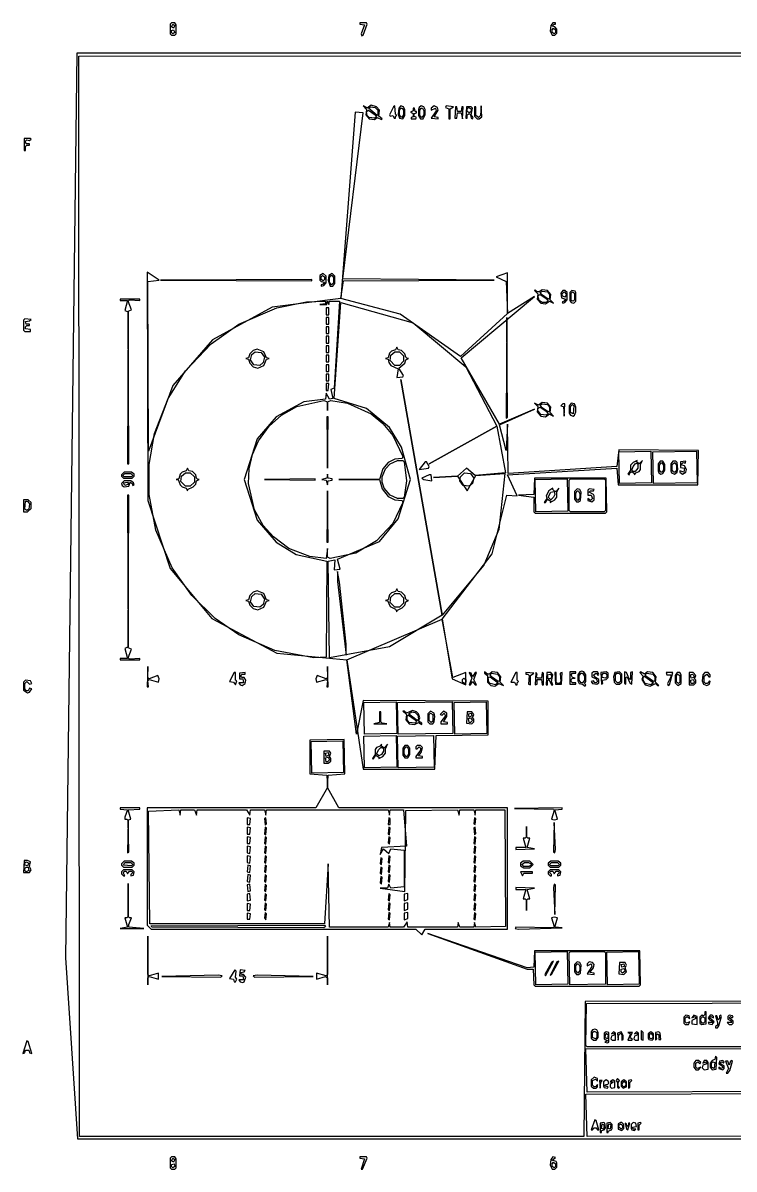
# Model space of a CAD drawing. Header units: metres. Extents: x 68 to 2449, y 29 to 1726.
# Drawn here: x 68 to 1122, y 29 to 1726 of the extents above; entities that cross this region are included whole.
import ezdxf

# ---------------------------------------------------------------- set-up
doc = ezdxf.new("R2010")
doc.units = ezdxf.units.M

msp = doc.modelspace()

# ---------------------------------------------------------------- linework, layer by layer
for points in [[(288, 1726), (286, 1724), (286, 1710), (288, 1708), (293, 1708), (295, 1710), (295, 1723), (293, 1726)], [(290, 1724), (293, 1722), (291, 1718), (288, 1720)], [(288, 1715), (291, 1716), (293, 1712), (290, 1710), (288, 1712)], [(577, 1726), (567, 1726), (567, 1724), (574, 1723), (569, 1710), (570, 1707), (572, 1708), (578, 1724)], [(853, 1726), (850, 1722), (849, 1714), (852, 1708), (856, 1708), (859, 1711), (859, 1717), (856, 1720), (852, 1721), (855, 1724), (857, 1724), (857, 1726)], [(854, 1718), (857, 1716), (857, 1712), (855, 1710), (852, 1712), (852, 1716)], [(148, 1681), (131, 342), (149, 74), (2406, 74), (2406, 341), (2424, 343), (2406, 345), (2406, 608), (2424, 610), (2406, 612), (2406, 875), (2424, 877), (2406, 880), (2406, 1143), (2424, 1145), (2406, 1147), (2406, 1410), (2424, 1412), (2406, 1414), (2406, 1681)], [(151, 1677), (2402, 1678), (2403, 278), (901, 277), (899, 77), (152, 77)], [(572, 1603), (577, 1598), (576, 1590), (581, 1584), (589, 1583), (593, 1586), (599, 1583), (600, 1584), (595, 1588), (596, 1597), (592, 1602), (584, 1604), (578, 1600)], [(577, 1595), (580, 1597), (590, 1590), (592, 1587), (589, 1585), (581, 1586), (578, 1589)], [(580, 1600), (583, 1602), (590, 1601), (594, 1597), (594, 1590), (593, 1589)], [(619, 1603), (617, 1602), (611, 1590), (612, 1588), (616, 1589), (618, 1585), (620, 1585), (620, 1588), (622, 1589), (620, 1591)], [(628, 1603), (625, 1600), (624, 1591), (626, 1585), (631, 1584), (634, 1589), (634, 1598), (632, 1602)], [(628, 1600), (630, 1600), (632, 1597), (632, 1590), (629, 1586), (626, 1590), (626, 1597)], [(646, 1600), (646, 1596), (642, 1594), (646, 1592), (646, 1587), (643, 1586), (643, 1584), (650, 1584), (651, 1586), (647, 1588), (648, 1592), (651, 1593), (651, 1595), (649, 1595), (648, 1600)], [(658, 1603), (655, 1601), (654, 1598), (654, 1589), (657, 1584), (661, 1584), (664, 1590), (664, 1598), (662, 1602)], [(658, 1600), (660, 1600), (662, 1596), (662, 1590), (659, 1586), (656, 1589), (656, 1597)], [(677, 1603), (673, 1600), (673, 1597), (679, 1600), (680, 1596), (673, 1585), (683, 1584), (683, 1586), (677, 1587), (683, 1597), (682, 1601)], [(695, 1603), (694, 1601), (699, 1599), (699, 1584), (701, 1584), (701, 1599), (706, 1602)], [(709, 1602), (708, 1585), (711, 1585), (712, 1593), (717, 1593), (719, 1584), (720, 1602), (718, 1602), (717, 1595), (712, 1595), (711, 1602)], [(725, 1602), (724, 1585), (726, 1585), (726, 1590), (729, 1592), (731, 1590), (732, 1585), (734, 1584), (735, 1586), (732, 1590), (734, 1600), (732, 1602)], [(728, 1601), (732, 1599), (732, 1595), (729, 1593), (726, 1595), (726, 1599)], [(747, 1603), (746, 1589), (743, 1586), (739, 1589), (739, 1602), (737, 1602), (737, 1588), (741, 1584), (744, 1584), (748, 1587)], [(560, 1594), (539, 1318), (437, 1305), (349, 1257), (290, 1189), (254, 1092), (253, 1343), (270, 1345), (252, 1357), (253, 1019), (286, 918), (348, 844), (444, 793), (548, 783), (572, 621), (678, 621), (680, 671), (757, 672), (757, 722), (572, 723), (562, 673), (548, 783), (689, 843), (704, 755), (724, 746), (724, 764), (705, 757), (689, 843), (763, 940), (785, 1027), (800, 1026), (786, 1057), (948, 1067), (950, 1042), (1068, 1042), (1069, 1093), (951, 1094), (948, 1069), (787, 1059), (786, 1132), (784, 1093), (774, 1131), (826, 1154), (774, 1132), (717, 1230), (826, 1321), (786, 1296), (786, 1356), (769, 1350), (784, 1343), (786, 1296), (716, 1232), (627, 1295), (539, 1318), (543, 1344), (766, 1345), (542, 1347), (572, 1593)], [(79, 1555), (70, 1555), (70, 1537), (72, 1537), (72, 1543), (74, 1545), (78, 1545), (78, 1547), (73, 1547), (72, 1551), (74, 1553), (78, 1552), (80, 1554)], [(272, 1345), (496, 1344), (496, 1346)], [(513, 1355), (508, 1352), (508, 1345), (510, 1343), (515, 1342), (513, 1339), (510, 1338), (510, 1336), (514, 1337), (517, 1341), (517, 1351)], [(512, 1352), (515, 1350), (515, 1346), (513, 1344), (510, 1346), (510, 1350)], [(526, 1355), (521, 1352), (520, 1345), (523, 1336), (527, 1336), (530, 1340), (530, 1351)], [(524, 1352), (526, 1352), (528, 1349), (528, 1341), (525, 1338), (522, 1342), (522, 1349)], [(826, 1330), (831, 1325), (830, 1317), (835, 1311), (842, 1310), (848, 1314), (854, 1311), (849, 1316), (850, 1324), (845, 1330), (837, 1331), (833, 1328), (830, 1328), (827, 1331)], [(831, 1322), (834, 1324), (843, 1318), (846, 1314), (843, 1312), (837, 1312), (833, 1315)], [(834, 1327), (837, 1329), (845, 1328), (848, 1324), (848, 1318), (846, 1317), (836, 1324)], [(871, 1330), (868, 1330), (865, 1326), (866, 1319), (872, 1317), (870, 1314), (867, 1313), (868, 1311), (871, 1312), (874, 1316), (874, 1327)], [(870, 1328), (873, 1324), (871, 1320), (867, 1322), (867, 1325)], [(881, 1330), (878, 1327), (878, 1315), (880, 1312), (884, 1311), (887, 1314), (887, 1327), (886, 1329)], [(882, 1328), (885, 1326), (885, 1316), (883, 1314), (880, 1315), (880, 1326)], [(241, 1317), (212, 1317), (212, 1315), (223, 1315), (219, 1300), (224, 1298), (223, 1073), (225, 1073), (224, 1299), (229, 1301), (224, 1314), (226, 1316), (241, 1315)], [(537, 1314), (529, 1185), (524, 1183), (527, 1170), (522, 1169), (517, 1178), (516, 1169), (484, 1165), (443, 1143), (415, 1110), (396, 1050), (415, 990), (443, 957), (473, 939), (518, 929), (517, 787), (499, 786), (441, 797), (388, 820), (353, 844), (318, 878), (289, 919), (265, 975), (255, 1028), (255, 1072), (263, 1118), (283, 1170), (309, 1211), (347, 1251), (388, 1280), (444, 1304), (488, 1313), (516, 1314), (516, 1310), (508, 1309), (518, 1309), (519, 1314), (521, 1309), (522, 1314)], [(646, 1282), (724, 1217), (770, 1129), (670, 1073), (770, 1129), (783, 1060), (738, 1056), (725, 1067), (712, 1055), (676, 1053), (712, 1055), (726, 1033), (739, 1056), (782, 1059), (773, 976), (751, 923), (689, 849), (628, 1198), (689, 849), (611, 802), (522, 786), (520, 929), (530, 931), (529, 916), (538, 917), (534, 932), (596, 958), (624, 992), (642, 1050), (629, 1098), (611, 1127), (577, 1155), (529, 1170), (539, 1312)], [(517, 1304), (517, 1294), (521, 1294), (521, 1304)], [(517, 1290), (517, 1280), (521, 1280), (521, 1290)], [(785, 1290), (784, 1141), (786, 1142)], [(71, 1288), (69, 1286), (69, 1271), (71, 1269), (79, 1269), (79, 1272), (72, 1273), (72, 1276), (74, 1278), (78, 1278), (78, 1280), (73, 1280), (72, 1284), (78, 1285), (80, 1287)], [(517, 1276), (517, 1266), (521, 1266), (521, 1276)], [(517, 1262), (517, 1252), (521, 1252), (521, 1262)], [(415, 1243), (409, 1241), (404, 1236), (402, 1230), (398, 1229), (402, 1228), (404, 1222), (409, 1217), (416, 1215), (425, 1219), (429, 1228), (433, 1229), (429, 1230), (425, 1239)], [(412, 1239), (421, 1238), (426, 1231), (424, 1223), (419, 1219), (410, 1220), (405, 1227), (407, 1235)], [(517, 1248), (517, 1238), (521, 1238), (521, 1248)], [(622, 1246), (620, 1242), (614, 1240), (611, 1237), (609, 1230), (605, 1229), (609, 1228), (610, 1223), (613, 1219), (624, 1214), (622, 1201), (631, 1202), (632, 1204), (625, 1215), (634, 1222), (635, 1227), (639, 1229), (637, 1229), (635, 1231), (634, 1236), (629, 1241), (624, 1242)], [(619, 1239), (626, 1239), (632, 1233), (632, 1225), (626, 1219), (619, 1219), (612, 1226), (613, 1234)], [(517, 1234), (517, 1224), (521, 1224), (521, 1234)], [(517, 1220), (517, 1210), (521, 1210), (521, 1220)], [(517, 1206), (517, 1196), (521, 1196), (521, 1206)], [(517, 1192), (517, 1182), (520, 1182), (521, 1192)], [(514, 1167), (519, 1165), (519, 1152), (519, 1165), (524, 1167), (549, 1163), (584, 1147), (601, 1133), (616, 1115), (631, 1084), (630, 1081), (619, 1080), (609, 1075), (601, 1066), (596, 1050), (536, 1050), (596, 1050), (600, 1036), (609, 1025), (619, 1020), (630, 1019), (631, 1016), (616, 985), (592, 959), (561, 941), (523, 933), (519, 935), (519, 948), (517, 933), (493, 936), (462, 948), (439, 965), (424, 982), (411, 1005), (402, 1044), (403, 1066), (408, 1087), (417, 1107), (433, 1129), (451, 1145), (474, 1158)], [(826, 1163), (831, 1158), (830, 1150), (835, 1144), (842, 1143), (848, 1147), (854, 1144), (849, 1149), (850, 1157), (845, 1163), (837, 1164), (832, 1160)], [(831, 1155), (834, 1157), (843, 1151), (846, 1147), (843, 1145), (835, 1146), (831, 1152)], [(834, 1160), (837, 1162), (845, 1161), (848, 1157), (848, 1151), (846, 1150), (837, 1156)], [(868, 1162), (865, 1159), (869, 1158), (870, 1144), (871, 1162)], [(880, 1163), (877, 1159), (877, 1148), (879, 1145), (883, 1144), (885, 1145), (887, 1150), (887, 1157), (885, 1162)], [(882, 1161), (884, 1159), (883, 1147), (879, 1149), (879, 1158)], [(520, 1143), (518, 1143), (519, 1067)], [(951, 1091), (998, 1092), (999, 1045), (952, 1044)], [(1001, 1091), (1066, 1092), (1067, 1045), (1002, 1044)], [(623, 1078), (631, 1078), (633, 1076), (636, 1048), (633, 1024), (631, 1022), (623, 1022), (612, 1027), (603, 1037), (600, 1046), (600, 1054), (605, 1066), (612, 1073)], [(666, 1076), (664, 1076), (655, 1065), (669, 1067), (670, 1069)], [(986, 1078), (981, 1073), (977, 1076), (978, 1078), (972, 1075), (968, 1071), (968, 1064), (964, 1058), (966, 1057), (967, 1060), (970, 1062), (974, 1059), (974, 1057), (976, 1060), (981, 1062), (983, 1065), (983, 1072)], [(979, 1073), (979, 1067), (975, 1062), (972, 1062), (970, 1064), (972, 1069), (976, 1074)], [(1016, 1077), (1012, 1077), (1009, 1073), (1009, 1063), (1010, 1060), (1013, 1058), (1016, 1059), (1019, 1064), (1019, 1072)], [(1014, 1075), (1017, 1071), (1017, 1065), (1015, 1061), (1013, 1061), (1011, 1064), (1011, 1071)], [(1035, 1077), (1031, 1077), (1028, 1073), (1028, 1063), (1029, 1060), (1033, 1058), (1037, 1061), (1038, 1065), (1037, 1075)], [(1033, 1075), (1036, 1071), (1036, 1064), (1034, 1061), (1032, 1061), (1030, 1064), (1030, 1072)], [(1050, 1077), (1042, 1076), (1042, 1068), (1048, 1067), (1047, 1061), (1041, 1063), (1041, 1061), (1045, 1058), (1050, 1061), (1051, 1065), (1048, 1070), (1044, 1071), (1044, 1073), (1046, 1075), (1049, 1074)], [(214, 1057), (214, 1055), (217, 1052), (230, 1052), (233, 1055), (233, 1058), (229, 1061), (218, 1061)], [(216, 1056), (219, 1059), (228, 1059), (231, 1056), (229, 1054), (218, 1054)], [(312, 1067), (310, 1063), (304, 1061), (301, 1058), (299, 1051), (295, 1050), (298, 1050), (301, 1042), (304, 1039), (310, 1037), (312, 1033), (312, 1035), (320, 1039), (324, 1043), (325, 1048), (329, 1050), (327, 1050), (325, 1052), (324, 1057), (319, 1062), (314, 1063)], [(309, 1060), (316, 1060), (322, 1054), (322, 1046), (316, 1040), (309, 1040), (302, 1047), (303, 1055)], [(519, 1058), (518, 1052), (511, 1050), (517, 1049), (519, 1042), (520, 1048), (526, 1049), (526, 1051), (520, 1052)], [(674, 1048), (673, 1057), (670, 1057), (659, 1052), (662, 1050)], [(722, 1060), (731, 1059), (736, 1052), (734, 1044), (729, 1040), (720, 1041), (715, 1048), (716, 1054)], [(214, 1044), (215, 1041), (218, 1039), (225, 1040), (227, 1046), (230, 1044), (231, 1041), (233, 1042), (232, 1045), (228, 1048), (218, 1048)], [(217, 1045), (223, 1046), (225, 1043), (219, 1041)], [(426, 1050), (501, 1049), (501, 1051)], [(802, 1027), (825, 1024), (825, 1002), (827, 1000), (931, 1000), (933, 1002), (932, 1052), (826, 1052), (825, 1028)], [(827, 1050), (874, 1051), (875, 1003), (828, 1002)], [(862, 1037), (858, 1032), (856, 1032), (853, 1035), (853, 1037), (847, 1033), (843, 1026), (844, 1022), (840, 1016), (842, 1016), (845, 1021), (850, 1018), (849, 1016), (856, 1020), (859, 1024), (859, 1031)], [(877, 1049), (879, 1051), (929, 1051), (931, 1049), (931, 1004), (929, 1002), (879, 1002), (877, 1004)], [(889, 1036), (885, 1032), (885, 1021), (888, 1017), (891, 1017), (894, 1019), (895, 1031), (893, 1035)], [(907, 1036), (905, 1034), (905, 1027), (910, 1027), (912, 1022), (909, 1019), (905, 1022), (905, 1019), (911, 1017), (914, 1020), (914, 1026), (913, 1028), (907, 1031), (909, 1033), (913, 1033), (914, 1035)], [(69, 1020), (69, 1002), (75, 1002), (80, 1007), (80, 1016), (76, 1020)], [(223, 1027), (224, 802), (219, 800), (223, 785), (212, 785), (212, 783), (241, 783), (241, 785), (226, 784), (224, 786), (229, 799), (224, 801), (225, 1027)], [(519, 1033), (518, 957), (520, 957)], [(855, 1032), (856, 1028), (854, 1024), (850, 1020), (846, 1024), (850, 1031)], [(889, 1033), (891, 1033), (893, 1029), (893, 1023), (890, 1019), (887, 1023), (887, 1030)], [(72, 1018), (75, 1018), (78, 1014), (77, 1006), (74, 1004), (71, 1006)], [(534, 914), (534, 899), (547, 790), (547, 806), (537, 898)], [(415, 885), (409, 883), (404, 878), (402, 872), (398, 871), (402, 870), (404, 864), (409, 859), (416, 857), (425, 861), (429, 870), (433, 871), (429, 872), (425, 881)], [(622, 888), (620, 884), (614, 882), (611, 879), (609, 872), (605, 871), (608, 871), (612, 862), (620, 858), (622, 854), (622, 856), (630, 860), (634, 864), (635, 869), (639, 871), (637, 871), (635, 873), (634, 878), (629, 883), (624, 884)], [(412, 881), (421, 880), (426, 873), (424, 865), (419, 861), (410, 862), (405, 869), (407, 877)], [(619, 881), (626, 881), (632, 875), (632, 867), (626, 861), (619, 861), (612, 868), (613, 876)], [(253, 773), (252, 743), (254, 743), (253, 752), (255, 754), (269, 750), (270, 755), (268, 760), (255, 755), (253, 757)], [(381, 764), (374, 751), (380, 750), (383, 746), (385, 752), (383, 753), (383, 764)], [(397, 764), (389, 763), (389, 755), (394, 755), (395, 749), (388, 749), (390, 746), (393, 745), (397, 748), (398, 753), (396, 757), (392, 757), (391, 760), (393, 762), (397, 762)], [(519, 773), (519, 757), (517, 755), (504, 760), (502, 755), (503, 750), (517, 754), (519, 752), (518, 743), (520, 743)], [(729, 764), (733, 756), (729, 746), (731, 746), (734, 751), (738, 746), (740, 746), (736, 754), (740, 764), (738, 764), (734, 758), (732, 763)], [(752, 765), (752, 763), (756, 760), (756, 750), (761, 745), (767, 744), (773, 748), (780, 745), (775, 750), (776, 758), (771, 764), (763, 765), (759, 762), (756, 762)], [(798, 764), (791, 750), (796, 750), (798, 746), (800, 746), (800, 749), (802, 751), (800, 753), (800, 764)], [(813, 764), (813, 762), (816, 762), (818, 760), (817, 747), (820, 746), (820, 760), (825, 763)], [(828, 764), (827, 746), (830, 747), (830, 754), (836, 754), (837, 746), (839, 746), (839, 763), (837, 764), (836, 756), (831, 756), (829, 758), (830, 762)], [(844, 764), (843, 746), (845, 746), (845, 752), (847, 754), (851, 746), (853, 746), (851, 751), (853, 761), (850, 764)], [(856, 764), (857, 747), (866, 747), (867, 764), (864, 763), (865, 751), (863, 748), (860, 748), (858, 750), (858, 764)], [(878, 765), (878, 747), (887, 747), (887, 749), (882, 749), (880, 751), (880, 754), (882, 756), (886, 756), (882, 757), (880, 761), (882, 763), (887, 763), (887, 765)], [(896, 766), (893, 765), (890, 761), (890, 752), (892, 748), (897, 747), (901, 744), (902, 746), (900, 748), (902, 751), (902, 761), (899, 765)], [(913, 765), (911, 763), (911, 758), (917, 755), (919, 751), (917, 749), (915, 749), (913, 752), (910, 751), (912, 748), (918, 747), (921, 749), (921, 754), (916, 757), (913, 761), (917, 763), (920, 760), (921, 762), (919, 765)], [(932, 765), (924, 764), (925, 747), (927, 748), (926, 753), (932, 754), (935, 757), (935, 763)], [(945, 764), (943, 758), (944, 750), (947, 747), (952, 747), (955, 750), (955, 762), (952, 765)], [(959, 765), (959, 748), (961, 747), (961, 757), (963, 758), (967, 749), (970, 747), (971, 765), (968, 764), (968, 754), (966, 755), (962, 764)], [(982, 764), (987, 759), (985, 754), (990, 746), (997, 744), (1005, 748), (1008, 745), (1010, 745), (1005, 750), (1006, 758), (1001, 764), (993, 765), (989, 762), (983, 765)], [(1031, 764), (1021, 764), (1022, 761), (1028, 761), (1028, 758), (1023, 748), (1024, 745), (1026, 746)], [(1041, 764), (1037, 764), (1034, 760), (1034, 749), (1038, 745), (1043, 748), (1043, 761)], [(1055, 764), (1055, 746), (1062, 746), (1065, 749), (1065, 753), (1063, 755), (1065, 760), (1061, 764)], [(1078, 764), (1075, 761), (1074, 752), (1076, 747), (1081, 745), (1085, 747), (1086, 751), (1085, 752), (1082, 748), (1079, 748), (1077, 750), (1077, 759), (1081, 762), (1084, 758), (1086, 758), (1086, 761), (1083, 764)], [(72, 753), (69, 750), (69, 738), (75, 734), (78, 735), (81, 740), (78, 741), (76, 737), (73, 737), (71, 740), (71, 748), (74, 751), (78, 747), (81, 748), (79, 752)], [(721, 756), (724, 754), (724, 750), (722, 748), (719, 750), (719, 754)], [(757, 757), (760, 758), (772, 749), (768, 746), (760, 748), (758, 750)], [(760, 761), (762, 763), (771, 762), (774, 758), (774, 752), (772, 751), (762, 758)], [(845, 761), (849, 762), (851, 760), (851, 757), (849, 755), (846, 755)], [(895, 763), (897, 763), (900, 759), (900, 753), (897, 749), (895, 749), (892, 753), (892, 760)], [(928, 763), (931, 763), (933, 761), (933, 758), (931, 756), (926, 757), (926, 761)], [(948, 763), (951, 763), (953, 761), (953, 751), (951, 749), (949, 749), (946, 752), (946, 761)], [(987, 757), (989, 759), (1002, 749), (998, 746), (990, 748), (987, 753)], [(990, 761), (992, 763), (1001, 762), (1004, 758), (1004, 752), (1002, 751), (992, 758)], [(1038, 762), (1041, 760), (1041, 750), (1039, 748), (1036, 750), (1036, 760)], [(1057, 761), (1060, 762), (1062, 760), (1062, 757), (1058, 756)], [(1057, 753), (1061, 754), (1063, 750), (1061, 748), (1058, 748)], [(573, 720), (621, 721), (622, 674), (574, 673)], [(623, 720), (704, 721), (705, 674), (624, 673)], [(707, 720), (754, 721), (755, 674), (708, 673)], [(596, 706), (596, 690), (588, 688), (607, 688), (600, 689), (598, 691), (598, 706)], [(631, 707), (636, 702), (635, 694), (640, 688), (648, 687), (654, 690), (659, 687), (659, 689), (654, 692), (656, 697), (654, 703), (651, 706), (645, 708), (636, 704), (633, 707)], [(637, 700), (639, 701), (649, 694), (651, 691), (649, 689), (640, 690), (637, 694)], [(639, 703), (644, 706), (649, 705), (653, 701), (654, 695), (652, 693)], [(672, 707), (668, 703), (668, 691), (671, 688), (675, 688), (677, 691), (678, 699), (677, 704)], [(672, 704), (675, 702), (675, 692), (673, 690), (670, 693), (670, 702)], [(691, 707), (686, 702), (689, 701), (692, 704), (694, 700), (687, 691), (687, 688), (697, 688), (697, 690), (691, 691), (696, 699), (696, 704)], [(726, 706), (725, 689), (733, 688), (736, 691), (736, 695), (734, 697), (736, 702), (733, 706)], [(728, 703), (732, 704), (733, 700), (729, 698)], [(728, 696), (731, 697), (734, 693), (731, 690), (729, 690)], [(252, 564), (252, 390), (258, 384), (650, 384), (659, 376), (664, 384), (786, 384), (786, 564), (536, 564), (519, 594), (520, 612), (545, 614), (544, 665), (493, 664), (493, 614), (518, 612), (519, 594), (502, 564)], [(495, 662), (542, 663), (543, 616), (496, 615)], [(573, 670), (621, 671), (622, 624), (574, 623)], [(623, 670), (676, 671), (677, 624), (624, 623)], [(514, 648), (514, 630), (520, 630), (524, 633), (524, 637), (522, 640), (524, 645), (522, 648)], [(516, 645), (520, 646), (521, 642), (517, 640)], [(608, 658), (603, 652), (599, 655), (599, 658), (597, 655), (592, 653), (590, 650), (590, 643), (586, 637), (587, 636), (591, 642), (595, 639), (595, 637), (601, 640), (605, 645), (605, 651)], [(600, 653), (602, 651), (602, 648), (599, 643), (595, 641), (592, 644), (595, 650), (598, 653)], [(634, 656), (631, 652), (631, 642), (634, 638), (638, 638), (641, 643), (641, 652), (638, 656)], [(635, 654), (637, 654), (639, 650), (639, 644), (637, 640), (635, 640), (633, 644), (633, 650)], [(652, 656), (650, 654), (650, 651), (652, 651), (655, 654), (657, 652), (657, 649), (650, 640), (650, 638), (660, 638), (660, 640), (654, 641), (658, 646), (660, 653), (657, 656)], [(516, 638), (520, 639), (522, 635), (519, 632), (517, 632)], [(241, 564), (212, 564), (212, 562), (223, 561), (219, 550), (219, 547), (222, 547), (224, 545), (223, 497), (225, 498), (224, 546), (228, 547), (224, 561), (241, 562)], [(254, 559), (299, 561), (301, 553), (302, 561), (322, 561), (325, 553), (326, 561), (399, 561), (404, 553), (405, 561), (426, 561), (428, 553), (429, 561), (609, 561), (611, 553), (612, 561), (632, 561), (636, 507), (599, 505), (597, 495), (602, 503), (610, 496), (613, 503), (633, 501), (633, 447), (613, 445), (610, 451), (608, 445), (597, 445), (634, 440), (635, 560), (712, 561), (714, 553), (715, 561), (736, 561), (738, 553), (739, 561), (782, 561), (783, 388), (739, 387), (737, 394), (736, 387), (715, 387), (713, 394), (712, 387), (638, 387), (637, 395), (632, 387), (612, 387), (611, 394), (609, 387), (522, 387), (520, 481), (515, 392), (256, 392)], [(796, 563), (854, 562), (855, 560), (851, 547), (855, 546), (860, 547), (856, 561), (867, 562), (867, 564)], [(400, 549), (400, 539), (404, 539), (405, 548)], [(428, 549), (426, 548), (427, 538), (429, 540)], [(610, 549), (609, 539), (612, 539), (612, 548)], [(737, 549), (736, 540), (738, 539), (739, 548)], [(400, 535), (400, 525), (404, 525), (405, 534)], [(427, 535), (426, 525), (428, 524), (429, 534)], [(610, 535), (609, 525), (611, 524), (612, 534)], [(738, 535), (736, 534), (737, 524), (739, 526)], [(814, 536), (814, 521), (812, 519), (809, 519), (813, 505), (798, 505), (798, 502), (826, 503), (815, 505), (819, 519), (816, 519), (814, 521)], [(855, 542), (854, 498), (856, 497), (857, 502)], [(400, 521), (400, 511), (404, 511), (405, 520)], [(427, 521), (426, 511), (428, 510), (429, 520)], [(610, 521), (609, 512), (611, 510), (612, 520)], [(737, 521), (736, 511), (738, 510), (739, 520)], [(400, 507), (400, 497), (404, 496), (405, 506)], [(400, 493), (400, 483), (404, 482), (405, 492)], [(427, 507), (426, 497), (428, 496), (429, 506)], [(427, 493), (426, 483), (428, 482), (429, 492)], [(610, 493), (609, 483), (611, 482), (612, 492)], [(737, 507), (736, 497), (738, 496), (739, 506)], [(737, 493), (736, 483), (738, 482), (739, 492)], [(70, 486), (69, 468), (78, 468), (80, 472), (78, 477), (79, 484), (75, 486)], [(73, 484), (77, 482), (75, 478), (71, 479), (71, 482)], [(76, 476), (77, 471), (73, 469), (71, 471), (71, 474), (73, 476)], [(214, 481), (214, 479), (217, 476), (230, 476), (233, 479), (233, 482), (229, 485), (218, 485)], [(217, 479), (219, 483), (228, 483), (231, 480), (229, 478)], [(401, 479), (400, 469), (404, 468), (405, 478)], [(427, 479), (426, 469), (428, 468), (429, 478)], [(598, 490), (597, 481), (599, 480), (600, 489)], [(598, 476), (597, 467), (599, 465), (600, 475)], [(610, 479), (609, 469), (611, 468), (612, 478)], [(737, 479), (736, 469), (738, 468), (739, 477)], [(805, 482), (805, 478), (810, 475), (819, 475), (824, 480), (819, 485), (809, 485)], [(807, 480), (811, 483), (817, 483), (821, 481), (821, 479), (818, 477), (810, 477)], [(846, 482), (846, 479), (849, 476), (862, 476), (865, 479), (865, 482), (861, 485), (850, 485)], [(848, 480), (851, 483), (860, 483), (863, 480), (861, 478), (850, 478)], [(214, 469), (214, 466), (217, 463), (219, 463), (217, 467), (218, 470), (221, 470), (223, 466), (226, 470), (229, 470), (231, 468), (228, 465), (228, 463), (232, 464), (233, 469), (230, 472), (217, 472)], [(401, 465), (400, 455), (404, 454), (405, 464)], [(427, 465), (426, 455), (428, 454), (429, 463)], [(598, 462), (597, 453), (599, 451), (600, 461)], [(610, 465), (609, 455), (611, 454), (612, 464)], [(737, 465), (736, 455), (738, 454), (739, 463)], [(805, 469), (808, 463), (810, 467), (823, 467), (823, 469)], [(846, 469), (846, 466), (849, 463), (851, 463), (851, 465), (848, 468), (850, 470), (853, 470), (855, 466), (858, 470), (861, 470), (863, 468), (860, 465), (860, 463), (864, 464), (865, 469), (862, 472), (849, 472)], [(224, 452), (224, 403), (222, 401), (219, 401), (223, 387), (212, 385), (247, 385), (225, 387), (225, 391), (229, 401), (226, 401), (224, 403)], [(404, 451), (400, 450), (401, 440), (405, 441)], [(427, 451), (426, 441), (428, 440), (429, 449)], [(737, 451), (736, 441), (738, 440), (739, 449)], [(798, 446), (798, 443), (813, 443), (809, 429), (812, 429), (814, 427), (814, 412), (814, 427), (816, 429), (819, 429), (815, 443), (826, 445)], [(855, 451), (854, 446), (856, 406), (857, 450)], [(404, 437), (400, 436), (400, 426), (405, 427)], [(427, 437), (426, 427), (428, 426), (429, 435)], [(610, 437), (609, 427), (611, 426), (612, 435)], [(638, 437), (633, 436), (633, 426), (638, 428)], [(737, 437), (736, 427), (738, 426), (739, 435)], [(400, 422), (400, 412), (404, 412), (405, 421)], [(400, 408), (400, 399), (404, 399), (405, 407)], [(427, 423), (426, 413), (428, 412), (429, 421)], [(427, 409), (426, 401), (428, 398), (429, 407)], [(610, 423), (609, 413), (611, 412), (612, 422)], [(610, 409), (609, 399), (611, 398), (612, 408)], [(638, 423), (633, 422), (633, 412), (638, 414)], [(638, 409), (633, 408), (633, 398), (638, 400)], [(737, 423), (736, 413), (738, 412), (739, 421)], [(737, 409), (736, 399), (738, 398), (739, 407)], [(867, 386), (856, 387), (860, 401), (855, 402), (851, 401), (855, 388), (854, 386), (798, 387), (797, 385), (802, 384)], [(253, 374), (253, 302), (253, 312), (255, 314), (269, 310), (269, 319), (255, 315), (253, 317)], [(258, 389), (515, 390), (516, 388), (514, 386), (259, 387)], [(519, 374), (519, 317), (517, 315), (503, 319), (503, 310), (516, 314), (519, 312), (519, 302)], [(668, 378), (815, 325), (824, 325), (825, 302), (827, 300), (981, 300), (983, 302), (982, 352), (826, 352), (825, 328), (815, 327)], [(827, 350), (874, 351), (875, 303), (828, 302)], [(877, 349), (879, 351), (929, 351), (931, 349), (931, 303), (878, 302)], [(933, 350), (980, 351), (981, 303), (934, 302)], [(382, 324), (374, 311), (380, 310), (381, 306), (383, 306), (385, 310), (383, 313), (384, 322)], [(390, 324), (389, 315), (394, 315), (395, 309), (388, 309), (390, 306), (394, 305), (396, 306), (398, 313), (395, 317), (392, 317), (391, 320), (396, 321), (397, 323)], [(854, 337), (851, 335), (841, 317), (842, 315)], [(862, 337), (859, 336), (849, 316), (851, 317)], [(889, 336), (885, 332), (885, 321), (888, 317), (891, 317), (894, 319), (895, 331), (893, 335)], [(889, 333), (891, 333), (893, 329), (893, 323), (890, 319), (887, 323), (887, 330)], [(907, 336), (904, 333), (904, 330), (910, 333), (911, 329), (904, 318), (914, 317), (914, 319), (908, 320), (913, 327), (914, 332), (912, 335)], [(952, 335), (951, 318), (958, 317), (962, 321), (960, 327), (962, 331), (960, 335)], [(954, 332), (958, 333), (959, 329), (955, 328)], [(954, 325), (958, 326), (960, 322), (956, 319), (954, 321)], [(363, 315), (357, 316), (274, 314), (361, 313)], [(409, 315), (411, 313), (498, 314), (415, 316)], [(903, 274), (1275, 275), (1277, 273), (1277, 212), (1275, 210), (904, 210), (902, 212)], [(1050, 257), (1047, 254), (1047, 245), (1049, 243), (1054, 243), (1056, 247), (1051, 245), (1049, 247), (1049, 253), (1052, 255), (1056, 252), (1055, 256)], [(1062, 257), (1059, 253), (1064, 255), (1065, 252), (1059, 249), (1059, 244), (1067, 243), (1067, 255)], [(1080, 262), (1078, 262), (1078, 258), (1076, 256), (1074, 257), (1071, 254), (1071, 245), (1073, 243), (1080, 244)], [(1075, 255), (1078, 253), (1078, 247), (1076, 245), (1074, 245), (1072, 248), (1072, 252)], [(1086, 257), (1083, 253), (1085, 250), (1089, 248), (1089, 246), (1083, 246), (1084, 244), (1089, 243), (1092, 247), (1085, 253), (1087, 255), (1091, 253), (1091, 255), (1089, 257)], [(1102, 257), (1100, 256), (1100, 252), (1098, 250), (1096, 256), (1094, 256), (1097, 246), (1097, 242), (1094, 240), (1094, 238), (1097, 238), (1099, 241), (1103, 255)], [(1114, 257), (1112, 255), (1112, 251), (1116, 249), (1118, 246), (1111, 246), (1114, 243), (1118, 243), (1120, 245), (1120, 248), (1114, 253), (1116, 255), (1118, 253), (1120, 254), (1119, 256)], [(915, 236), (912, 235), (910, 232), (910, 223), (913, 220), (917, 220), (920, 224), (920, 231), (918, 235)], [(914, 233), (918, 231), (918, 224), (916, 222), (912, 224), (912, 231)], [(932, 232), (929, 230), (929, 222), (934, 219), (930, 217), (934, 216), (936, 217), (936, 231)], [(932, 230), (935, 228), (934, 222), (930, 224)], [(943, 232), (940, 229), (943, 230), (945, 228), (940, 226), (939, 222), (941, 220), (946, 220), (946, 230)], [(954, 232), (949, 230), (950, 220), (951, 228), (953, 230), (955, 228), (955, 220), (957, 221), (957, 227)], [(964, 231), (968, 229), (964, 220), (970, 220), (971, 221), (967, 224), (971, 231)], [(977, 232), (974, 229), (977, 230), (979, 228), (974, 226), (973, 222), (975, 220), (980, 220), (980, 230)], [(984, 234), (984, 221), (987, 220), (987, 231)], [(998, 232), (994, 229), (994, 223), (995, 221), (1000, 220), (1002, 222), (1002, 229)], [(998, 230), (1001, 227), (1001, 224), (999, 222), (996, 223), (996, 228)], [(1010, 232), (1005, 231), (1005, 220), (1007, 222), (1006, 227), (1008, 229), (1010, 228), (1010, 221), (1013, 221), (1012, 230)], [(74, 219), (68, 200), (71, 201), (72, 205), (77, 205), (78, 201), (81, 200), (76, 218)], [(902, 207), (1526, 208), (1527, 145), (904, 143)], [(1065, 190), (1062, 186), (1062, 180), (1065, 176), (1069, 176), (1072, 180), (1067, 178), (1065, 180), (1065, 186), (1068, 188), (1071, 185), (1072, 187), (1069, 190)], [(1077, 190), (1075, 186), (1079, 188), (1081, 185), (1075, 183), (1074, 179), (1077, 176), (1083, 177), (1083, 187), (1081, 190)], [(1094, 196), (1093, 191), (1089, 190), (1086, 186), (1086, 180), (1089, 176), (1095, 177), (1096, 194)], [(1090, 188), (1093, 187), (1092, 178), (1088, 180), (1088, 186)], [(1100, 189), (1099, 185), (1104, 182), (1105, 179), (1102, 178), (1099, 180), (1099, 178), (1105, 176), (1107, 178), (1107, 182), (1103, 184), (1101, 187), (1104, 188), (1106, 186), (1107, 188), (1105, 190)], [(1118, 190), (1116, 189), (1114, 183), (1112, 189), (1109, 189), (1113, 178), (1110, 171), (1112, 171), (1115, 175), (1119, 189)], [(914, 165), (910, 161), (910, 152), (913, 149), (917, 149), (919, 151), (919, 154), (916, 151), (914, 151), (912, 153), (912, 160), (916, 162), (919, 159), (919, 163)], [(926, 160), (922, 160), (923, 149), (924, 157)], [(932, 161), (928, 158), (928, 152), (929, 150), (934, 149), (935, 151), (930, 152), (931, 154), (934, 154), (936, 156), (935, 159)], [(942, 161), (938, 158), (943, 158), (938, 154), (938, 151), (940, 149), (945, 150), (945, 159)], [(949, 163), (947, 160), (949, 157), (949, 150), (951, 149), (952, 150), (950, 152), (950, 157), (952, 160)], [(958, 161), (954, 158), (954, 152), (957, 149), (962, 151), (962, 158)], [(958, 159), (961, 156), (961, 153), (959, 151), (957, 151), (955, 154)], [(969, 161), (965, 160), (965, 149), (967, 150), (967, 157), (970, 160)], [(902, 140), (1525, 142), (1527, 78), (904, 77)], [(915, 102), (910, 87), (912, 87), (914, 90), (917, 90), (919, 87), (921, 87), (917, 101)], [(928, 98), (923, 97), (923, 83), (925, 83), (925, 86), (929, 87), (931, 90), (930, 97)], [(926, 96), (929, 94), (928, 88), (925, 89)], [(938, 98), (933, 97), (933, 83), (935, 83), (935, 85), (940, 87), (941, 89), (941, 95)], [(936, 96), (939, 95), (938, 88), (935, 89)], [(953, 98), (950, 96), (950, 88), (955, 86), (958, 89), (958, 95), (955, 98)], [(953, 96), (956, 94), (956, 90), (954, 88), (951, 91), (951, 94)], [(960, 97), (962, 88), (964, 87), (967, 97), (965, 97), (965, 94), (963, 92), (962, 96)], [(972, 98), (969, 95), (969, 89), (970, 87), (974, 86), (976, 88), (972, 88), (971, 91), (977, 92), (976, 97)], [(983, 98), (979, 97), (979, 87), (981, 87), (981, 94), (984, 97)], [(288, 47), (286, 45), (286, 31), (288, 29), (293, 29), (295, 31), (295, 44), (293, 47)], [(290, 45), (293, 43), (291, 39), (288, 41)], [(288, 36), (292, 37), (293, 33), (290, 31), (288, 33)], [(577, 47), (567, 47), (567, 45), (574, 44), (569, 29), (571, 29), (578, 45)], [(853, 47), (850, 43), (849, 35), (852, 29), (856, 29), (859, 32), (859, 38), (858, 40), (852, 42), (857, 46)], [(854, 39), (857, 37), (857, 33), (855, 31), (852, 33), (852, 37)]]:
    msp.add_lwpolyline(points, close=True)

doc.saveas('drawing.dxf')
